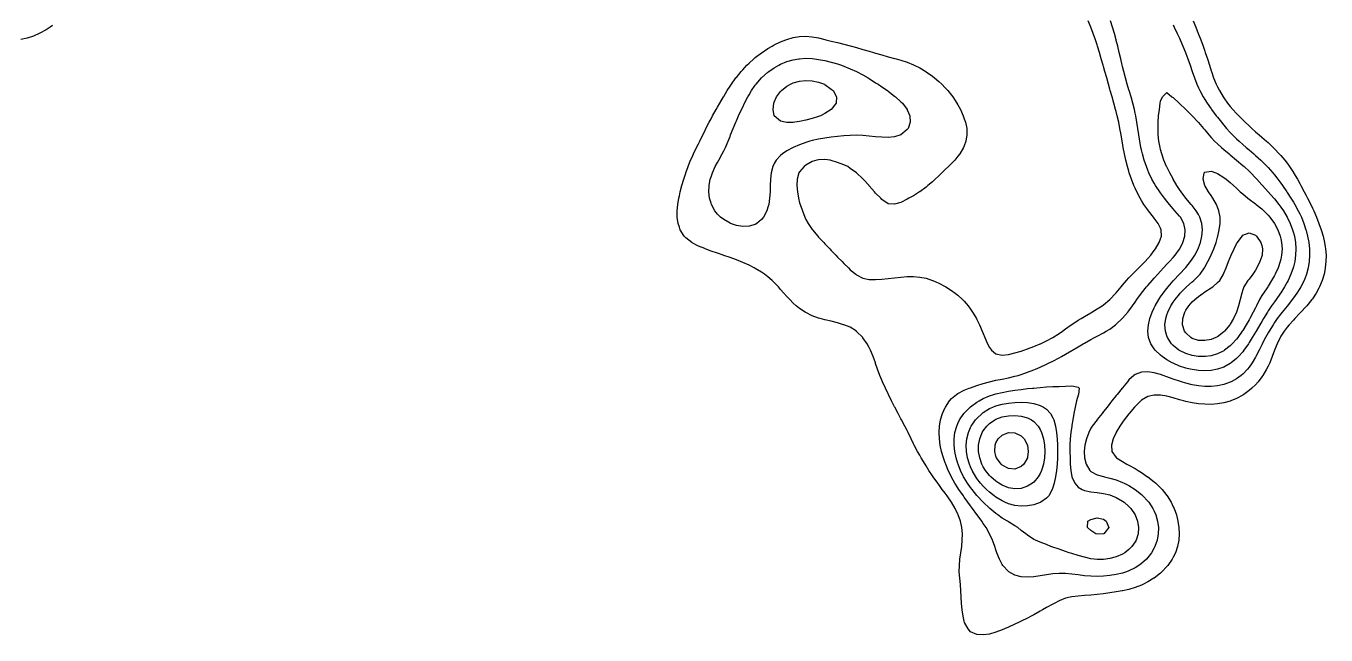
# Model space of a CAD drawing. Header units: inches. Extents: x -3765 to -2207, y 6717241 to 6718976.
# Drawn here: x -2976 to -2207, y 6717344 to 6717704 of the extents above; entities that cross this region are included whole.
import ezdxf

# ---------------------------------------------------------------- set-up
doc = ezdxf.new("R2010")
doc.units = ezdxf.units.IN
doc.header["$MEASUREMENT"] = 0

msp = doc.modelspace()

# ---------------------------------------------------------------- linework, layer by layer
for points in [[(-2285.3, 6717707.54), (-2283.69, 6717703.79), (-2282.2, 6717700.04), (-2282.07, 6717699.72), (-2280.72, 6717696.29), (-2279.35, 6717692.54), (-2278.32, 6717689.56), (-2278.05, 6717688.8), (-2276.8, 6717685.05), (-2275.64, 6717681.3), (-2274.58, 6717677.92), (-2274.45, 6717677.55), (-2273.11, 6717673.8), (-2271.59, 6717670.06), (-2270.83, 6717668.46), (-2269.72, 6717666.31), (-2267.52, 6717662.56), (-2267.08, 6717661.9), (-2264.85, 6717658.81), (-2263.33, 6717656.9), (-2261.7, 6717655.06), (-2259.58, 6717652.74), (-2258.15, 6717651.32), (-2255.84, 6717648.95), (-2254.37, 6717647.57), (-2252.09, 6717645.33), (-2250.44, 6717643.82), (-2248.34, 6717641.95), (-2246.15, 6717640.07), (-2244.59, 6717638.78), (-2241.82, 6717636.32), (-2240.84, 6717635.45), (-2237.82, 6717632.57), (-2237.09, 6717631.87), (-2234.23, 6717628.83), (-2233.35, 6717627.83), (-2231.03, 6717625.08), (-2229.6, 6717623.22), (-2228.2, 6717621.33), (-2225.85, 6717617.74), (-2225.75, 6717617.58), (-2223.48, 6717613.83), (-2222.1, 6717611.31), (-2221.44, 6717610.09), (-2219.44, 6717606.34), (-2218.35, 6717604.25), (-2217.47, 6717602.59), (-2215.59, 6717598.84), (-2214.61, 6717596.69), (-2213.83, 6717595.09), (-2212.19, 6717591.35), (-2210.86, 6717587.7), (-2210.81, 6717587.6), (-2209.44, 6717583.85), (-2208.34, 6717580.1), (-2207.5, 6717576.35), (-2207.11, 6717573.79), (-2206.91, 6717572.61), (-2206.59, 6717568.86), (-2206.62, 6717565.11), (-2207.02, 6717561.36), (-2207.11, 6717560.93), (-2207.73, 6717557.61), (-2208.82, 6717553.87), (-2210.4, 6717550.12), (-2210.86, 6717549.28), (-2212.38, 6717546.37), (-2214.61, 6717543.1), (-2214.94, 6717542.62), (-2218.02, 6717538.87), (-2218.35, 6717538.52), (-2221.5, 6717535.13), (-2222.1, 6717534.53), (-2224.99, 6717531.38), (-2225.85, 6717530.48), (-2228.42, 6717527.63), (-2229.6, 6717526.32), (-2231.41, 6717523.88), (-2233.35, 6717520.92), (-2233.8, 6717520.13), (-2235.57, 6717516.38), (-2237.09, 6717512.71), (-2237.12, 6717512.64), (-2238.42, 6717508.89), (-2239.92, 6717505.14), (-2240.84, 6717503.23), (-2241.74, 6717501.39), (-2243.99, 6717497.64), (-2244.59, 6717496.79), (-2246.82, 6717493.9), (-2248.34, 6717492.19), (-2250.45, 6717490.15), (-2252.09, 6717488.7), (-2255.31, 6717486.4), (-2255.84, 6717486.03), (-2259.58, 6717483.97), (-2262.93, 6717482.65), (-2263.33, 6717482.48), (-2267.08, 6717481.4), (-2270.83, 6717480.78), (-2274.58, 6717480.53), (-2278.32, 6717480.61), (-2282.07, 6717480.94), (-2285.82, 6717481.51), (-2289.57, 6717482.3), (-2290.9, 6717482.65), (-2293.32, 6717483.27), (-2297.06, 6717484.36), (-2300.81, 6717485.4), (-2304.56, 6717486.07), (-2308.31, 6717486.07), (-2312.06, 6717485.16), (-2315.8, 6717483.09), (-2316.3, 6717482.65), (-2319.55, 6717479.36), (-2319.97, 6717478.9), (-2323.2, 6717475.16), (-2323.3, 6717475.03), (-2326.06, 6717471.41), (-2327.05, 6717470), (-2328.64, 6717467.66), (-2330.8, 6717464.09), (-2330.9, 6717463.91), (-2332.55, 6717460.16), (-2333.61, 6717456.42), (-2333.4, 6717452.67), (-2330.8, 6717449.13), (-2330.6, 6717448.92), (-2327.05, 6717446.84), (-2324.41, 6717445.17), (-2323.3, 6717444.64), (-2319.55, 6717442.53), (-2317.85, 6717441.42), (-2315.8, 6717440.19), (-2312.18, 6717437.68), (-2312.06, 6717437.59), (-2308.31, 6717434.73), (-2307.39, 6717433.93), (-2304.56, 6717431.23), (-2303.59, 6717430.18), (-2300.81, 6717426.64), (-2300.66, 6717426.43), (-2298.33, 6717422.68), (-2297.06, 6717419.99), (-2296.56, 6717418.94), (-2295.18, 6717415.19), (-2294.26, 6717411.44), (-2293.72, 6717407.69), (-2293.56, 6717403.94), (-2293.8, 6717400.19), (-2294.5, 6717396.45), (-2295.75, 6717392.7), (-2297.06, 6717390.07), (-2297.63, 6717388.95), (-2300.21, 6717385.2), (-2300.81, 6717384.52), (-2303.7, 6717381.45), (-2304.56, 6717380.71), (-2308.31, 6717377.78), (-2308.42, 6717377.71), (-2312.06, 6717375.46), (-2315.12, 6717373.96), (-2315.8, 6717373.64), (-2319.55, 6717372.18), (-2323.3, 6717371.07), (-2327.05, 6717370.26), (-2327.35, 6717370.21), (-2330.8, 6717369.56), (-2334.54, 6717368.99), (-2338.29, 6717368.51), (-2342.04, 6717368.08), (-2345.79, 6717367.7), (-2349.54, 6717367.36), (-2353.28, 6717367.06), (-2357.03, 6717366.66), (-2358.11, 6717366.46), (-2360.78, 6717365.76), (-2364.53, 6717364.25), (-2367.61, 6717362.71), (-2368.28, 6717362.35), (-2372.03, 6717360.25), (-2374.35, 6717358.97), (-2375.77, 6717358.13), (-2379.52, 6717356.02), (-2381.08, 6717355.22), (-2383.27, 6717354.06), (-2387.02, 6717352.18), (-2388.55, 6717351.47), (-2390.77, 6717350.39), (-2394.51, 6717348.7), (-2396.92, 6717347.72), (-2398.26, 6717347.11), (-2402.01, 6717345.69), (-2405.76, 6717344.63), (-2409.51, 6717344.06), (-2413.25, 6717344.29), (-2417, 6717346.01), (-2418.52, 6717347.72), (-2420.51, 6717351.47), (-2420.75, 6717352.19), (-2421.47, 6717355.22), (-2422.02, 6717358.97), (-2422.34, 6717362.71), (-2422.54, 6717366.46), (-2422.75, 6717370.21), (-2423.03, 6717373.96), (-2423.4, 6717377.71), (-2423.67, 6717381.45), (-2423.65, 6717385.2), (-2423.34, 6717388.95), (-2422.81, 6717392.7), (-2422.27, 6717396.45), (-2421.91, 6717400.19), (-2421.81, 6717403.94), (-2422.1, 6717407.69), (-2422.94, 6717411.44), (-2424.28, 6717415.19), (-2424.5, 6717415.62), (-2426.18, 6717418.94), (-2428.25, 6717422.59), (-2428.3, 6717422.68), (-2430.96, 6717426.43), (-2431.99, 6717427.99), (-2433.73, 6717430.18), (-2435.74, 6717433.15), (-2436.39, 6717433.93), (-2439.11, 6717437.68), (-2439.49, 6717438.32), (-2441.67, 6717441.42), (-2443.24, 6717444.13), (-2443.93, 6717445.17), (-2446.19, 6717448.92), (-2446.99, 6717450.42), (-2448.35, 6717452.67), (-2450.34, 6717456.42), (-2450.73, 6717457.28), (-2452.24, 6717460.16), (-2453.98, 6717463.91), (-2454.48, 6717465.03), (-2455.86, 6717467.66), (-2457.89, 6717471.41), (-2458.23, 6717472.03), (-2459.91, 6717475.16), (-2461.93, 6717478.9), (-2461.98, 6717479), (-2463.76, 6717482.65), (-2465.58, 6717486.4), (-2465.73, 6717486.71), (-2467.32, 6717490.15), (-2469.06, 6717493.9), (-2469.48, 6717494.84), (-2470.64, 6717497.64), (-2472.03, 6717501.39), (-2473.22, 6717504.77), (-2473.35, 6717505.14), (-2474.65, 6717508.89), (-2476.21, 6717512.64), (-2476.97, 6717514.19), (-2478.22, 6717516.38), (-2480.72, 6717519.99), (-2480.85, 6717520.13), (-2484.47, 6717523.78), (-2484.61, 6717523.88), (-2488.22, 6717526.22), (-2491.96, 6717527.55), (-2492.22, 6717527.63), (-2495.71, 6717528.75), (-2499.46, 6717529.71), (-2503.21, 6717530.57), (-2506.06, 6717531.38), (-2506.96, 6717531.64), (-2510.7, 6717533.04), (-2514.45, 6717534.84), (-2514.92, 6717535.13), (-2518.2, 6717537.28), (-2520.19, 6717538.87), (-2521.95, 6717540.44), (-2524.09, 6717542.62), (-2525.7, 6717544.33), (-2527.48, 6717546.37), (-2529.44, 6717548.55), (-2530.8, 6717550.12), (-2533.19, 6717552.65), (-2534.39, 6717553.87), (-2536.94, 6717556.03), (-2539.04, 6717557.61), (-2540.69, 6717558.71), (-2544.44, 6717560.96), (-2545.15, 6717561.36), (-2548.18, 6717562.87), (-2551.93, 6717564.55), (-2553.24, 6717565.11), (-2555.68, 6717566.03), (-2559.43, 6717567.39), (-2563.18, 6717568.73), (-2563.56, 6717568.86), (-2566.92, 6717569.99), (-2570.67, 6717571.31), (-2574.13, 6717572.61), (-2574.42, 6717572.73), (-2578.17, 6717574.28), (-2581.92, 6717576.23), (-2582.12, 6717576.35), (-2585.67, 6717579.2), (-2586.54, 6717580.1), (-2588.88, 6717583.85), (-2589.41, 6717585.39), (-2590.1, 6717587.6), (-2590.64, 6717591.35), (-2590.68, 6717595.09), (-2590.35, 6717598.84), (-2589.74, 6717602.59), (-2589.41, 6717603.96), (-2588.92, 6717606.34), (-2587.95, 6717610.09), (-2586.84, 6717613.83), (-2585.67, 6717617.33), (-2585.59, 6717617.58), (-2584.26, 6717621.33), (-2582.75, 6717625.08), (-2581.92, 6717626.94), (-2581.06, 6717628.83), (-2579.24, 6717632.57), (-2578.17, 6717634.7), (-2577.34, 6717636.32), (-2575.51, 6717640.07), (-2574.42, 6717642.28), (-2573.69, 6717643.82), (-2571.81, 6717647.57), (-2570.67, 6717649.64), (-2569.79, 6717651.32), (-2567.69, 6717655.06), (-2566.92, 6717656.36), (-2565.53, 6717658.81), (-2563.33, 6717662.56), (-2563.18, 6717662.8), (-2561.11, 6717666.31), (-2559.43, 6717668.83), (-2558.63, 6717670.06), (-2555.89, 6717673.8), (-2555.68, 6717674.07), (-2552.87, 6717677.55), (-2551.93, 6717678.6), (-2549.39, 6717681.3), (-2548.18, 6717682.47), (-2545.28, 6717685.05), (-2544.44, 6717685.77), (-2540.69, 6717688.59), (-2540.37, 6717688.8), (-2536.94, 6717691.14), (-2534.38, 6717692.54), (-2533.19, 6717693.3), (-2529.44, 6717695.17), (-2526.29, 6717696.29), (-2525.7, 6717696.58), (-2521.95, 6717697.76), (-2518.2, 6717698.32), (-2514.45, 6717698.43), (-2510.7, 6717698.12), (-2506.96, 6717697.42), (-2503.21, 6717696.45), (-2502.61, 6717696.29), (-2499.46, 6717695.6), (-2495.71, 6717694.74), (-2491.96, 6717693.8), (-2488.22, 6717692.77), (-2487.41, 6717692.54), (-2484.47, 6717691.75), (-2480.72, 6717690.68), (-2476.97, 6717689.54), (-2474.52, 6717688.8), (-2473.22, 6717688.4), (-2469.48, 6717687.37), (-2465.73, 6717686.34), (-2461.98, 6717685.31), (-2461.04, 6717685.05), (-2458.23, 6717684.24), (-2454.48, 6717682.99), (-2450.73, 6717681.49), (-2450.33, 6717681.3), (-2446.99, 6717679.68), (-2443.41, 6717677.55), (-2443.24, 6717677.45), (-2439.49, 6717674.79), (-2438.28, 6717673.8), (-2435.74, 6717671.63), (-2434.07, 6717670.06), (-2431.99, 6717667.93), (-2430.52, 6717666.31), (-2428.25, 6717663.47), (-2427.54, 6717662.56), (-2425.06, 6717658.81), (-2424.5, 6717657.77), (-2423, 6717655.06), (-2421.34, 6717651.32), (-2420.75, 6717649.5), (-2420.09, 6717647.57), (-2419.31, 6717643.82), (-2419.15, 6717640.07), (-2419.73, 6717636.32), (-2420.75, 6717633.52), (-2421.12, 6717632.57), (-2423.37, 6717628.83), (-2424.5, 6717627.39), (-2426.4, 6717625.08), (-2428.25, 6717623.21), (-2430.11, 6717621.33), (-2431.99, 6717619.51), (-2433.97, 6717617.58), (-2435.74, 6717615.85), (-2437.92, 6717613.83), (-2439.49, 6717612.35), (-2442.22, 6717610.09), (-2443.24, 6717609.18), (-2446.99, 6717606.43), (-2447.16, 6717606.34), (-2450.73, 6717603.98), (-2453.49, 6717602.59), (-2454.48, 6717601.91), (-2458.23, 6717600.12), (-2461.98, 6717599.05), (-2465.73, 6717599.22), (-2469.48, 6717601.73), (-2470.15, 6717602.59), (-2473.22, 6717605.55), (-2473.83, 6717606.34), (-2476.97, 6717609.86), (-2477.14, 6717610.09), (-2480.58, 6717613.83), (-2480.72, 6717613.95), (-2484.47, 6717617.55), (-2484.5, 6717617.58), (-2488.22, 6717620.25), (-2489.75, 6717621.33), (-2491.96, 6717622.33), (-2495.71, 6717623.79), (-2499.46, 6717624.93), (-2500.16, 6717625.08), (-2503.21, 6717625.55), (-2506.96, 6717625.36), (-2508.02, 6717625.08), (-2510.7, 6717624.2), (-2514.45, 6717622.12), (-2515.49, 6717621.33), (-2518.2, 6717618.16), (-2518.6, 6717617.58), (-2519.75, 6717613.83), (-2519.89, 6717610.09), (-2519.5, 6717606.34), (-2518.83, 6717602.59), (-2518.2, 6717599.9), (-2517.88, 6717598.84), (-2516.59, 6717595.09), (-2515.07, 6717591.35), (-2514.45, 6717589.98), (-2513.13, 6717587.6), (-2510.7, 6717583.98), (-2510.6, 6717583.85), (-2507.4, 6717580.1), (-2506.96, 6717579.59), (-2503.92, 6717576.35), (-2503.21, 6717575.56), (-2500.32, 6717572.61), (-2499.46, 6717571.64), (-2496.73, 6717568.86), (-2495.71, 6717567.72), (-2493.09, 6717565.11), (-2491.96, 6717563.85), (-2489.28, 6717561.36), (-2488.22, 6717560.24), (-2484.95, 6717557.61), (-2484.47, 6717557.17), (-2480.72, 6717555.23), (-2476.97, 6717554.5), (-2473.22, 6717554.38), (-2469.48, 6717554.57), (-2465.73, 6717554.99), (-2461.98, 6717555.51), (-2458.23, 6717555.92), (-2454.48, 6717556.15), (-2450.73, 6717556.18), (-2446.99, 6717555.91), (-2443.24, 6717555.18), (-2439.49, 6717553.96), (-2439.31, 6717553.87), (-2435.74, 6717552.32), (-2431.99, 6717550.28), (-2431.74, 6717550.12), (-2428.25, 6717547.96), (-2426.09, 6717546.37), (-2424.5, 6717545.14), (-2421.8, 6717542.62), (-2420.75, 6717541.54), (-2418.48, 6717538.87), (-2417, 6717536.91), (-2415.79, 6717535.13), (-2413.55, 6717531.38), (-2413.25, 6717530.82), (-2411.68, 6717527.63), (-2410.05, 6717523.88), (-2409.51, 6717522.54), (-2408.55, 6717520.13), (-2406.95, 6717516.38), (-2405.76, 6717514.19), (-2404.69, 6717512.64), (-2402.01, 6717510.56), (-2398.26, 6717509.67), (-2394.51, 6717510.08), (-2390.77, 6717511.03), (-2387.02, 6717512.13), (-2385.52, 6717512.64), (-2383.27, 6717513.4), (-2379.52, 6717514.82), (-2375.77, 6717516.3), (-2375.59, 6717516.38), (-2372.03, 6717518.11), (-2368.28, 6717520.1), (-2368.23, 6717520.13), (-2364.53, 6717522.58), (-2362.66, 6717523.88), (-2360.78, 6717525.28), (-2357.4, 6717527.63), (-2357.03, 6717527.89), (-2353.28, 6717530.3), (-2351.5, 6717531.38), (-2349.54, 6717532.57), (-2345.79, 6717534.76), (-2345.16, 6717535.13), (-2342.04, 6717537), (-2339.2, 6717538.87), (-2338.29, 6717539.51), (-2334.58, 6717542.62), (-2334.54, 6717542.65), (-2331, 6717546.37), (-2330.8, 6717546.6), (-2327.89, 6717550.12), (-2327.05, 6717551.1), (-2324.7, 6717553.87), (-2323.3, 6717555.36), (-2321.16, 6717557.61), (-2319.55, 6717559.21), (-2317.41, 6717561.36), (-2315.8, 6717562.97), (-2313.72, 6717565.11), (-2312.06, 6717566.95), (-2310.38, 6717568.86), (-2308.31, 6717571.56), (-2307.51, 6717572.61), (-2305.32, 6717576.35), (-2304.56, 6717578.55), (-2304.03, 6717580.1), (-2304.17, 6717583.85), (-2304.56, 6717584.76), (-2305.92, 6717587.6), (-2308.31, 6717590.82), (-2308.69, 6717591.35), (-2311.68, 6717595.09), (-2312.06, 6717595.6), (-2314.35, 6717598.84), (-2315.8, 6717601.21), (-2316.62, 6717602.59), (-2318.59, 6717606.34), (-2319.55, 6717608.47), (-2320.29, 6717610.09), (-2321.78, 6717613.83), (-2323.03, 6717617.58), (-2323.3, 6717618.53), (-2324.15, 6717621.33), (-2325.1, 6717625.08), (-2325.9, 6717628.83), (-2326.6, 6717632.57), (-2327.05, 6717635.25), (-2327.25, 6717636.32), (-2327.9, 6717640.07), (-2328.57, 6717643.82), (-2329.3, 6717647.57), (-2330.14, 6717651.32), (-2330.8, 6717653.87), (-2331.13, 6717655.06), (-2332.2, 6717658.81), (-2333.27, 6717662.56), (-2334.31, 6717666.31), (-2334.54, 6717667.18), (-2335.38, 6717670.06), (-2336.43, 6717673.8), (-2337.48, 6717677.55), (-2338.29, 6717680.46), (-2338.54, 6717681.3), (-2339.63, 6717685.05), (-2340.7, 6717688.8), (-2341.8, 6717692.54), (-2342.04, 6717693.32), (-2343.04, 6717696.29), (-2344.36, 6717700.04), (-2345.75, 6717703.79), (-2345.79, 6717703.88), (-2347.3, 6717707.54)], [(-2324.77, 6717381.45), (-2327.05, 6717380.7), (-2330.8, 6717379.82), (-2334.54, 6717379.23), (-2338.29, 6717378.88), (-2342.04, 6717378.76), (-2345.79, 6717378.85), (-2349.54, 6717379.14), (-2353.28, 6717379.59), (-2357.03, 6717380.07), (-2360.78, 6717380.43), (-2364.53, 6717380.53), (-2368.28, 6717380.31), (-2372.03, 6717379.71), (-2375.77, 6717379.01), (-2379.52, 6717378.5), (-2383.27, 6717378.3), (-2387.02, 6717378.56), (-2390.77, 6717379.51), (-2394.31, 6717381.45), (-2394.51, 6717381.59), (-2397.84, 6717385.2), (-2398.26, 6717385.82), (-2399.93, 6717388.95), (-2401.42, 6717392.7), (-2402.01, 6717394.37), (-2402.64, 6717396.45), (-2403.97, 6717400.19), (-2405.71, 6717403.94), (-2405.76, 6717404.02), (-2407.78, 6717407.69), (-2409.51, 6717410.14), (-2410.27, 6717411.44), (-2413.01, 6717415.19), (-2413.25, 6717415.47), (-2415.78, 6717418.94), (-2417, 6717420.51), (-2418.54, 6717422.68), (-2420.75, 6717425.73), (-2421.25, 6717426.43), (-2423.87, 6717430.18), (-2424.5, 6717431.16), (-2426.3, 6717433.93), (-2428.25, 6717437.47), (-2428.37, 6717437.68), (-2430.25, 6717441.42), (-2431.74, 6717445.17), (-2431.99, 6717445.96), (-2433.1, 6717448.92), (-2434.18, 6717452.67), (-2434.95, 6717456.42), (-2435.42, 6717460.16), (-2435.56, 6717463.91), (-2435.34, 6717467.66), (-2434.75, 6717471.41), (-2433.69, 6717475.16), (-2431.99, 6717478.79), (-2431.94, 6717478.9), (-2429.53, 6717482.65), (-2428.25, 6717484.06), (-2425.36, 6717486.4), (-2424.5, 6717486.98), (-2420.75, 6717488.97), (-2417.76, 6717490.15), (-2417, 6717490.43), (-2413.25, 6717491.81), (-2409.51, 6717492.96), (-2405.82, 6717493.9), (-2405.76, 6717493.91), (-2402.01, 6717494.81), (-2398.26, 6717495.56), (-2394.51, 6717496.32), (-2390.77, 6717497.16), (-2388.92, 6717497.64), (-2387.02, 6717498.25), (-2383.27, 6717499.59), (-2379.52, 6717501.03), (-2378.6, 6717501.39), (-2375.77, 6717502.66), (-2372.03, 6717504.38), (-2370.44, 6717505.14), (-2368.28, 6717506.16), (-2364.53, 6717508.08), (-2363.1, 6717508.89), (-2360.78, 6717510.22), (-2357.03, 6717512.48), (-2356.76, 6717512.64), (-2353.28, 6717514.67), (-2350.27, 6717516.38), (-2349.54, 6717516.81), (-2345.79, 6717518.9), (-2343.56, 6717520.13), (-2342.04, 6717520.97), (-2338.29, 6717522.96), (-2336.68, 6717523.88), (-2334.54, 6717525.14), (-2331.24, 6717527.63), (-2330.8, 6717527.98), (-2327.24, 6717531.38), (-2327.05, 6717531.57), (-2323.98, 6717535.13), (-2323.3, 6717535.94), (-2321.14, 6717538.87), (-2319.55, 6717541.07), (-2318.51, 6717542.62), (-2315.8, 6717546.34), (-2315.78, 6717546.37), (-2312.78, 6717550.12), (-2312.06, 6717550.94), (-2309.58, 6717553.87), (-2308.31, 6717555.26), (-2306.22, 6717557.61), (-2304.56, 6717559.4), (-2302.76, 6717561.36), (-2300.81, 6717563.45), (-2299.24, 6717565.11), (-2297.06, 6717567.48), (-2295.85, 6717568.86), (-2293.32, 6717572.33), (-2293.13, 6717572.61), (-2291.27, 6717576.35), (-2290.17, 6717580.1), (-2289.95, 6717583.85), (-2290.75, 6717587.6), (-2292.81, 6717591.35), (-2293.32, 6717591.97), (-2295.99, 6717595.09), (-2297.06, 6717596.31), (-2299.26, 6717598.84), (-2300.81, 6717600.8), (-2302.24, 6717602.59), (-2304.56, 6717605.75), (-2304.99, 6717606.34), (-2307.49, 6717610.09), (-2308.31, 6717611.48), (-2309.61, 6717613.83), (-2311.41, 6717617.58), (-2312.06, 6717619.11), (-2312.94, 6717621.33), (-2314.21, 6717625.08), (-2315.26, 6717628.83), (-2315.8, 6717631.15), (-2316.13, 6717632.57), (-2316.84, 6717636.32), (-2317.47, 6717640.07), (-2318.07, 6717643.82), (-2318.65, 6717647.57), (-2319.26, 6717651.32), (-2319.55, 6717652.86), (-2319.97, 6717655.06), (-2320.87, 6717658.81), (-2321.98, 6717662.56), (-2323.16, 6717666.31), (-2323.3, 6717666.77), (-2324.23, 6717670.06), (-2325.25, 6717673.8), (-2326.26, 6717677.55), (-2327.05, 6717680.57), (-2327.23, 6717681.3), (-2328.12, 6717685.05), (-2329, 6717688.8), (-2329.92, 6717692.54), (-2330.8, 6717695.86), (-2330.91, 6717696.29), (-2331.87, 6717700.04), (-2332.95, 6717703.79), (-2334.17, 6717707.54)], [(-2960.47, 6717704.82), (-2961.95, 6717703.79), (-2964.22, 6717702.28), (-2967.97, 6717700.22), (-2968.38, 6717700.04), (-2971.72, 6717698.54), (-2975.46, 6717697.33), (-2979.21, 6717696.54)], [(-2297.06, 6717705.14), (-2296.42, 6717703.79), (-2294.64, 6717700.04), (-2293.32, 6717697.24), (-2292.91, 6717696.29), (-2291.32, 6717692.54), (-2289.76, 6717688.8), (-2289.57, 6717688.3), (-2288.39, 6717685.05), (-2287.1, 6717681.3), (-2285.82, 6717677.64), (-2285.79, 6717677.55), (-2284.5, 6717673.8), (-2283.07, 6717670.06), (-2282.07, 6717667.88), (-2281.38, 6717666.31), (-2279.32, 6717662.56), (-2278.32, 6717661), (-2276.97, 6717658.81), (-2274.58, 6717655.38), (-2274.35, 6717655.06), (-2271.52, 6717651.32), (-2270.83, 6717650.44), (-2268.53, 6717647.57), (-2267.08, 6717645.77), (-2265.43, 6717643.82), (-2263.33, 6717641.5), (-2261.96, 6717640.07), (-2259.58, 6717637.76), (-2258.03, 6717636.32), (-2255.84, 6717634.37), (-2253.79, 6717632.57), (-2252.09, 6717631.12), (-2249.41, 6717628.83), (-2248.34, 6717627.89), (-2245.19, 6717625.08), (-2244.59, 6717624.51), (-2241.4, 6717621.33), (-2240.84, 6717620.73), (-2238.11, 6717617.58), (-2237.09, 6717616.35), (-2235.15, 6717613.83), (-2233.35, 6717611.41), (-2232.43, 6717610.09), (-2229.81, 6717606.34), (-2229.6, 6717606.04), (-2227.34, 6717602.59), (-2225.85, 6717600.21), (-2225.05, 6717598.84), (-2223, 6717595.09), (-2222.1, 6717593.26), (-2221.19, 6717591.35), (-2219.67, 6717587.6), (-2218.44, 6717583.85), (-2218.35, 6717583.5), (-2217.47, 6717580.1), (-2216.81, 6717576.35), (-2216.44, 6717572.61), (-2216.35, 6717568.86), (-2216.58, 6717565.11), (-2217.16, 6717561.36), (-2218.16, 6717557.61), (-2218.35, 6717557.09), (-2219.58, 6717553.87), (-2221.49, 6717550.12), (-2222.1, 6717549.16), (-2223.85, 6717546.37), (-2225.85, 6717543.64), (-2226.57, 6717542.62), (-2229.46, 6717538.87), (-2229.6, 6717538.7), (-2232.53, 6717535.13), (-2233.35, 6717534.16), (-2235.42, 6717531.38), (-2237.09, 6717528.98), (-2237.96, 6717527.63), (-2240.23, 6717523.88), (-2240.84, 6717522.81), (-2242.34, 6717520.13), (-2244.29, 6717516.38), (-2244.59, 6717515.75), (-2246.14, 6717512.64), (-2248.08, 6717508.89), (-2248.34, 6717508.4), (-2250.33, 6717505.14), (-2252.09, 6717502.62), (-2253.1, 6717501.39), (-2255.84, 6717498.52), (-2256.88, 6717497.64), (-2259.58, 6717495.64), (-2262.78, 6717493.9), (-2263.33, 6717493.62), (-2267.08, 6717492.27), (-2270.83, 6717491.46), (-2274.58, 6717491.09), (-2278.32, 6717491.11), (-2282.07, 6717491.46), (-2285.82, 6717492.15), (-2289.57, 6717493.1), (-2292.09, 6717493.9), (-2293.32, 6717494.26), (-2297.06, 6717495.52), (-2300.81, 6717496.89), (-2302.96, 6717497.64), (-2304.56, 6717498.24), (-2308.31, 6717499.29), (-2312.06, 6717499.83), (-2315.8, 6717499.59), (-2319.55, 6717498.2), (-2320.26, 6717497.64), (-2323.3, 6717495.04), (-2324.2, 6717493.9), (-2327.05, 6717490.34), (-2327.19, 6717490.15), (-2330.25, 6717486.4), (-2330.8, 6717485.76), (-2333.3, 6717482.65), (-2334.54, 6717481.09), (-2336.24, 6717478.9), (-2338.29, 6717476.24), (-2339.16, 6717475.16), (-2342.04, 6717471.52), (-2342.13, 6717471.41), (-2344.97, 6717467.66), (-2345.79, 6717466.38), (-2347.04, 6717463.91), (-2348.47, 6717460.16), (-2349.38, 6717456.42), (-2349.54, 6717454.71), (-2349.69, 6717452.67), (-2349.54, 6717448.92), (-2349.54, 6717448.88), (-2348.63, 6717445.17), (-2346.43, 6717441.42), (-2345.79, 6717440.8), (-2342.04, 6717438.85), (-2338.29, 6717437.81), (-2337.78, 6717437.68), (-2334.54, 6717436.94), (-2330.8, 6717435.84), (-2327.05, 6717434.39), (-2326.1, 6717433.93), (-2323.3, 6717432.53), (-2319.55, 6717430.18), (-2319.55, 6717430.18), (-2315.8, 6717427.17), (-2314.99, 6717426.43), (-2312.06, 6717423.25), (-2311.57, 6717422.68), (-2309.06, 6717418.94), (-2308.31, 6717417.37), (-2307.33, 6717415.19), (-2306.27, 6717411.44), (-2305.81, 6717407.69), (-2305.92, 6717403.94), (-2306.6, 6717400.19), (-2307.91, 6717396.45), (-2308.31, 6717395.66), (-2309.95, 6717392.7), (-2312.06, 6717389.93), (-2312.92, 6717388.95), (-2315.8, 6717386.35), (-2317.35, 6717385.2), (-2319.55, 6717383.82), (-2323.3, 6717381.99), (-2324.77, 6717381.45)], [(-2543.48, 6717587.6), (-2544.44, 6717587.03), (-2548.18, 6717585.94), (-2551.93, 6717585.82), (-2555.68, 6717586.45), (-2559.09, 6717587.6), (-2559.43, 6717587.73), (-2563.18, 6717589.88), (-2565.05, 6717591.35), (-2566.92, 6717593.21), (-2568.39, 6717595.09), (-2570.44, 6717598.84), (-2570.67, 6717599.54), (-2571.51, 6717602.59), (-2571.91, 6717606.34), (-2571.75, 6717610.09), (-2571.09, 6717613.83), (-2570.67, 6717615.23), (-2569.87, 6717617.58), (-2568.15, 6717621.33), (-2566.92, 6717623.68), (-2566.12, 6717625.08), (-2564.05, 6717628.83), (-2563.18, 6717630.56), (-2562.11, 6717632.57), (-2560.49, 6717636.32), (-2559.43, 6717639.16), (-2559.07, 6717640.07), (-2557.58, 6717643.82), (-2556.05, 6717647.57), (-2555.68, 6717648.39), (-2554.38, 6717651.32), (-2552.62, 6717655.06), (-2551.93, 6717656.44), (-2550.78, 6717658.81), (-2548.84, 6717662.56), (-2548.18, 6717663.69), (-2546.65, 6717666.31), (-2544.44, 6717669.49), (-2544.02, 6717670.06), (-2540.74, 6717673.8), (-2540.69, 6717673.85), (-2536.94, 6717677.18), (-2536.45, 6717677.55), (-2533.19, 6717679.78), (-2530.48, 6717681.3), (-2529.44, 6717681.85), (-2525.7, 6717683.4), (-2521.95, 6717684.5), (-2518.78, 6717685.05), (-2518.2, 6717685.15), (-2514.45, 6717685.36), (-2510.7, 6717685.2), (-2509.49, 6717685.05), (-2506.96, 6717684.72), (-2503.21, 6717684.02), (-2499.46, 6717683.13), (-2495.71, 6717682.05), (-2493.45, 6717681.3), (-2491.96, 6717680.74), (-2488.22, 6717679.21), (-2484.5, 6717677.55), (-2484.47, 6717677.54), (-2480.72, 6717675.51), (-2477.63, 6717673.8), (-2476.97, 6717673.35), (-2473.22, 6717670.94), (-2471.74, 6717670.06), (-2469.48, 6717668.47), (-2466.22, 6717666.31), (-2465.73, 6717665.91), (-2461.98, 6717662.98), (-2461.41, 6717662.56), (-2458.23, 6717659.59), (-2457.4, 6717658.81), (-2454.54, 6717655.06), (-2454.48, 6717654.92), (-2453.03, 6717651.32), (-2452.78, 6717647.57), (-2454.04, 6717643.82), (-2454.48, 6717643.25), (-2458.23, 6717640.1), (-2458.29, 6717640.07), (-2461.98, 6717638.97), (-2465.73, 6717638.59), (-2469.48, 6717638.65), (-2473.22, 6717638.91), (-2476.97, 6717639.26), (-2480.72, 6717639.61), (-2484.47, 6717639.82), (-2488.22, 6717639.77), (-2491.96, 6717639.45), (-2495.71, 6717639.04), (-2499.46, 6717638.63), (-2503.21, 6717638.16), (-2506.96, 6717637.54), (-2510.7, 6717636.72), (-2512.11, 6717636.32), (-2514.45, 6717635.62), (-2518.2, 6717634.24), (-2521.95, 6717632.58), (-2521.97, 6717632.57), (-2525.7, 6717630.52), (-2528.28, 6717628.83), (-2529.44, 6717627.82), (-2532.12, 6717625.08), (-2533.19, 6717623.15), (-2534.14, 6717621.33), (-2535.12, 6717617.58), (-2535.55, 6717613.83), (-2535.67, 6717610.09), (-2535.74, 6717606.34), (-2535.97, 6717602.59), (-2536.54, 6717598.84), (-2536.94, 6717597.27), (-2537.67, 6717595.09), (-2539.61, 6717591.35), (-2540.69, 6717589.89), (-2543.48, 6717587.6)], [(-2521.01, 6717647.57), (-2521.95, 6717647.46), (-2525.7, 6717647.4), (-2526.84, 6717647.57), (-2529.44, 6717648.2), (-2533.19, 6717651.26), (-2533.22, 6717651.32), (-2533.96, 6717655.06), (-2533.44, 6717658.81), (-2533.19, 6717659.42), (-2531.82, 6717662.56), (-2529.44, 6717665.81), (-2529, 6717666.31), (-2525.7, 6717668.84), (-2523.56, 6717670.06), (-2521.95, 6717670.76), (-2518.2, 6717671.78), (-2514.45, 6717672.22), (-2510.7, 6717672.05), (-2506.96, 6717671.25), (-2503.53, 6717670.06), (-2503.21, 6717669.88), (-2499.46, 6717667.19), (-2498.45, 6717666.31), (-2496.45, 6717662.56), (-2496.67, 6717658.81), (-2499.45, 6717655.06), (-2499.46, 6717655.06), (-2503.21, 6717652.79), (-2505.91, 6717651.32), (-2506.96, 6717650.92), (-2510.7, 6717649.69), (-2514.45, 6717648.72), (-2518.2, 6717647.95), (-2521.01, 6717647.57)], [(-2270.78, 6717501.39), (-2270.83, 6717501.38), (-2274.58, 6717500.64), (-2278.32, 6717500.42), (-2282.07, 6717500.59), (-2285.82, 6717501.12), (-2286.95, 6717501.39), (-2289.57, 6717502), (-2293.32, 6717503.22), (-2297.06, 6717504.85), (-2297.64, 6717505.14), (-2300.81, 6717506.97), (-2303.64, 6717508.89), (-2304.56, 6717509.69), (-2307.73, 6717512.64), (-2308.31, 6717513.46), (-2310.36, 6717516.38), (-2311.63, 6717520.13), (-2311.97, 6717523.88), (-2311.67, 6717527.63), (-2310.86, 6717531.38), (-2309.56, 6717535.13), (-2308.31, 6717537.74), (-2307.8, 6717538.87), (-2305.62, 6717542.62), (-2304.56, 6717544.12), (-2302.99, 6717546.37), (-2300.81, 6717549.15), (-2300.02, 6717550.12), (-2297.06, 6717553.58), (-2296.81, 6717553.87), (-2293.4, 6717557.61), (-2293.32, 6717557.7), (-2289.75, 6717561.36), (-2289.57, 6717561.57), (-2286.72, 6717565.11), (-2285.82, 6717566.4), (-2284.27, 6717568.86), (-2282.33, 6717572.61), (-2282.07, 6717573.28), (-2280.96, 6717576.35), (-2280.05, 6717580.1), (-2279.7, 6717583.85), (-2280.06, 6717587.6), (-2281.26, 6717591.35), (-2282.07, 6717592.86), (-2283.36, 6717595.09), (-2285.82, 6717598.17), (-2286.41, 6717598.84), (-2289.57, 6717602.55), (-2289.61, 6717602.59), (-2292.38, 6717606.34), (-2293.32, 6717607.76), (-2294.82, 6717610.09), (-2297, 6717613.83), (-2297.06, 6717613.95), (-2299, 6717617.58), (-2300.81, 6717621.06), (-2300.95, 6717621.33), (-2302.52, 6717625.08), (-2303.86, 6717628.83), (-2304.56, 6717631.35), (-2304.86, 6717632.57), (-2305.49, 6717636.32), (-2305.87, 6717640.07), (-2306.04, 6717643.82), (-2305.99, 6717647.57), (-2305.72, 6717651.32), (-2305.26, 6717655.06), (-2304.71, 6717658.81), (-2304.56, 6717659.97), (-2303.39, 6717662.56), (-2300.81, 6717665.17), (-2297.94, 6717662.56), (-2297.06, 6717662.16), (-2293.61, 6717658.81), (-2293.32, 6717658.63), (-2289.57, 6717655.13), (-2289.51, 6717655.06), (-2285.82, 6717651.32), (-2285.82, 6717651.32), (-2282.36, 6717647.57), (-2282.07, 6717647.28), (-2279.09, 6717643.82), (-2278.32, 6717642.94), (-2276, 6717640.07), (-2274.58, 6717638.54), (-2272.53, 6717636.32), (-2270.83, 6717634.74), (-2268.48, 6717632.57), (-2267.08, 6717631.42), (-2264.01, 6717628.83), (-2263.33, 6717628.27), (-2259.58, 6717625.16), (-2259.49, 6717625.08), (-2255.84, 6717621.96), (-2255.12, 6717621.33), (-2252.09, 6717618.53), (-2251.13, 6717617.58), (-2248.34, 6717614.64), (-2247.6, 6717613.83), (-2244.59, 6717610.48), (-2244.25, 6717610.09), (-2240.88, 6717606.34), (-2240.84, 6717606.3), (-2237.53, 6717602.59), (-2237.09, 6717602.11), (-2234.47, 6717598.84), (-2233.35, 6717597.36), (-2231.82, 6717595.09), (-2229.6, 6717591.41), (-2229.56, 6717591.35), (-2227.77, 6717587.6), (-2226.34, 6717583.85), (-2225.85, 6717582.12), (-2225.31, 6717580.1), (-2224.68, 6717576.35), (-2224.42, 6717572.61), (-2224.55, 6717568.86), (-2225.07, 6717565.11), (-2225.85, 6717561.97), (-2226.01, 6717561.36), (-2227.36, 6717557.61), (-2229.07, 6717553.87), (-2229.6, 6717552.9), (-2231.13, 6717550.12), (-2233.35, 6717546.52), (-2233.44, 6717546.37), (-2236.06, 6717542.62), (-2237.09, 6717541.26), (-2238.82, 6717538.87), (-2240.84, 6717535.85), (-2241.29, 6717535.13), (-2243.55, 6717531.38), (-2244.59, 6717529.64), (-2245.78, 6717527.63), (-2248, 6717523.88), (-2248.34, 6717523.31), (-2250.26, 6717520.13), (-2252.09, 6717517.11), (-2252.57, 6717516.38), (-2255.17, 6717512.64), (-2255.84, 6717511.74), (-2258.39, 6717508.89), (-2259.58, 6717507.68), (-2262.78, 6717505.14), (-2263.33, 6717504.73), (-2267.08, 6717502.67), (-2270.78, 6717501.39)], [(-2277.96, 6717508.89), (-2278.32, 6717508.84), (-2282.07, 6717508.85), (-2282.34, 6717508.89), (-2285.82, 6717509.41), (-2289.57, 6717510.57), (-2293.32, 6717512.38), (-2293.72, 6717512.64), (-2297.06, 6717515.38), (-2298.03, 6717516.38), (-2300.45, 6717520.13), (-2300.81, 6717521.17), (-2301.65, 6717523.88), (-2301.93, 6717527.63), (-2301.47, 6717531.38), (-2300.81, 6717533.49), (-2300.29, 6717535.13), (-2298.43, 6717538.87), (-2297.06, 6717540.98), (-2295.93, 6717542.62), (-2293.32, 6717545.83), (-2292.83, 6717546.37), (-2289.57, 6717549.68), (-2289.09, 6717550.12), (-2285.82, 6717553.04), (-2284.83, 6717553.87), (-2282.07, 6717556.59), (-2281.12, 6717557.61), (-2278.58, 6717561.36), (-2278.32, 6717561.79), (-2276.45, 6717565.11), (-2274.66, 6717568.86), (-2274.58, 6717569.06), (-2273.07, 6717572.61), (-2271.71, 6717576.35), (-2270.83, 6717579.47), (-2270.63, 6717580.1), (-2269.76, 6717583.85), (-2269.29, 6717587.6), (-2269.32, 6717591.35), (-2269.98, 6717595.09), (-2270.83, 6717597.32), (-2271.43, 6717598.84), (-2273.56, 6717602.59), (-2274.58, 6717604.08), (-2276.07, 6717606.34), (-2278.32, 6717610.05), (-2278.35, 6717610.09), (-2279.35, 6717613.83), (-2278.73, 6717617.58), (-2278.32, 6717618), (-2274.58, 6717618.48), (-2271.89, 6717617.58), (-2270.83, 6717617.2), (-2267.08, 6717614.88), (-2265.69, 6717613.83), (-2263.33, 6717611.85), (-2261.44, 6717610.09), (-2259.58, 6717608.43), (-2257.36, 6717606.34), (-2255.84, 6717605.1), (-2252.92, 6717602.59), (-2252.09, 6717602.03), (-2248.34, 6717599.23), (-2247.88, 6717598.84), (-2244.59, 6717596.26), (-2243.37, 6717595.09), (-2240.84, 6717592.6), (-2239.81, 6717591.35), (-2237.09, 6717587.64), (-2237.07, 6717587.6), (-2235.14, 6717583.85), (-2233.7, 6717580.1), (-2233.35, 6717578.57), (-2232.9, 6717576.35), (-2232.63, 6717572.61), (-2232.86, 6717568.86), (-2233.35, 6717566.41), (-2233.63, 6717565.11), (-2234.95, 6717561.36), (-2236.66, 6717557.61), (-2237.09, 6717556.8), (-2238.79, 6717553.87), (-2240.84, 6717550.51), (-2241.11, 6717550.12), (-2243.67, 6717546.37), (-2244.59, 6717544.9), (-2245.89, 6717542.62), (-2247.76, 6717538.87), (-2248.34, 6717537.75), (-2249.64, 6717535.13), (-2251.61, 6717531.38), (-2252.09, 6717530.53), (-2253.8, 6717527.63), (-2255.84, 6717524.35), (-2256.15, 6717523.88), (-2258.81, 6717520.13), (-2259.58, 6717519.13), (-2262.07, 6717516.38), (-2263.33, 6717515.15), (-2266.61, 6717512.64), (-2267.08, 6717512.31), (-2270.83, 6717510.47), (-2274.58, 6717509.36), (-2277.96, 6717508.89)], [(-2271.73, 6717520.13), (-2274.58, 6717518.96), (-2278.32, 6717518.26), (-2282.07, 6717518.44), (-2285.82, 6717519.63), (-2286.66, 6717520.13), (-2289.57, 6717522.83), (-2290.32, 6717523.88), (-2291.54, 6717527.63), (-2291.42, 6717531.38), (-2290.2, 6717535.13), (-2289.57, 6717536.24), (-2287.83, 6717538.87), (-2285.82, 6717541.17), (-2284.3, 6717542.62), (-2282.07, 6717544.49), (-2279.38, 6717546.37), (-2278.32, 6717547.1), (-2274.58, 6717549.53), (-2273.68, 6717550.12), (-2270.83, 6717552.67), (-2269.5, 6717553.87), (-2267.27, 6717557.61), (-2267.08, 6717558.14), (-2265.75, 6717561.36), (-2264.25, 6717565.11), (-2263.33, 6717567.57), (-2262.72, 6717568.86), (-2260.98, 6717572.61), (-2259.58, 6717575.53), (-2259, 6717576.35), (-2256.3, 6717580.1), (-2255.84, 6717580.64), (-2252.09, 6717582.06), (-2248.34, 6717580.69), (-2247.76, 6717580.1), (-2245.13, 6717576.35), (-2244.59, 6717574.57), (-2244.24, 6717572.61), (-2244.46, 6717568.86), (-2244.59, 6717568.36), (-2245.72, 6717565.11), (-2247.55, 6717561.36), (-2248.34, 6717559.99), (-2249.99, 6717557.61), (-2252.09, 6717554.72), (-2252.85, 6717553.87), (-2255.24, 6717550.12), (-2255.84, 6717548.28), (-2256.48, 6717546.37), (-2257.37, 6717542.62), (-2258.32, 6717538.87), (-2259.55, 6717535.13), (-2259.58, 6717535.06), (-2261.43, 6717531.38), (-2263.33, 6717528.07), (-2263.62, 6717527.63), (-2266.65, 6717523.88), (-2267.08, 6717523.44), (-2270.83, 6717520.59), (-2271.73, 6717520.13)], [(-2337.03, 6717388.95), (-2338.29, 6717388.8), (-2342.04, 6717388.76), (-2343.83, 6717388.95), (-2345.79, 6717389.18), (-2349.54, 6717390.03), (-2353.28, 6717391.09), (-2357.03, 6717392.22), (-2358.62, 6717392.7), (-2360.78, 6717393.48), (-2364.53, 6717394.78), (-2368.28, 6717396.08), (-2369.41, 6717396.45), (-2372.03, 6717397.54), (-2375.77, 6717399), (-2378.58, 6717400.19), (-2379.52, 6717400.64), (-2383.27, 6717403.08), (-2384.24, 6717403.94), (-2387.02, 6717405.95), (-2389.08, 6717407.69), (-2390.77, 6717408.62), (-2394.51, 6717410.97), (-2395.13, 6717411.44), (-2398.26, 6717413.28), (-2400.81, 6717415.19), (-2402.01, 6717415.99), (-2405.57, 6717418.94), (-2405.76, 6717419.08), (-2409.51, 6717422.59), (-2409.59, 6717422.68), (-2413.05, 6717426.43), (-2413.25, 6717426.65), (-2416.12, 6717430.18), (-2417, 6717431.34), (-2418.83, 6717433.93), (-2420.75, 6717437.07), (-2421.11, 6717437.68), (-2422.96, 6717441.42), (-2424.41, 6717445.17), (-2424.5, 6717445.47), (-2425.55, 6717448.92), (-2426.31, 6717452.67), (-2426.71, 6717456.42), (-2426.72, 6717460.16), (-2426.25, 6717463.91), (-2425.2, 6717467.66), (-2424.5, 6717469.27), (-2423.51, 6717471.41), (-2420.97, 6717475.16), (-2420.75, 6717475.41), (-2417.32, 6717478.9), (-2417, 6717479.16), (-2413.25, 6717481.88), (-2411.97, 6717482.65), (-2409.51, 6717483.98), (-2405.76, 6717485.58), (-2403.19, 6717486.4), (-2402.01, 6717486.78), (-2398.26, 6717487.67), (-2394.51, 6717488.36), (-2390.77, 6717488.94), (-2387.02, 6717489.44), (-2383.27, 6717489.87), (-2380.28, 6717490.15), (-2379.52, 6717490.23), (-2375.77, 6717490.58), (-2372.03, 6717490.87), (-2368.28, 6717491.07), (-2364.53, 6717491.17), (-2360.78, 6717491.25), (-2357.03, 6717491.44), (-2353.28, 6717490.75), (-2352.8, 6717490.15), (-2353.09, 6717486.4), (-2353.28, 6717485.94), (-2354.21, 6717482.65), (-2355.12, 6717478.9), (-2355.86, 6717475.16), (-2356.5, 6717471.41), (-2357.03, 6717468.24), (-2357.11, 6717467.66), (-2357.63, 6717463.91), (-2357.99, 6717460.16), (-2358.15, 6717456.42), (-2358.17, 6717452.67), (-2358.12, 6717448.92), (-2357.98, 6717445.17), (-2357.69, 6717441.42), (-2357.04, 6717437.68), (-2357.03, 6717437.64), (-2355.34, 6717433.93), (-2353.28, 6717431.55), (-2351, 6717430.18), (-2349.54, 6717429.53), (-2345.79, 6717428.79), (-2342.04, 6717428.35), (-2338.29, 6717427.81), (-2334.54, 6717426.92), (-2333.18, 6717426.43), (-2330.8, 6717425.46), (-2327.05, 6717423.35), (-2326.11, 6717422.68), (-2323.3, 6717420.2), (-2322.11, 6717418.94), (-2319.55, 6717415.21), (-2319.54, 6717415.19), (-2318.09, 6717411.44), (-2317.52, 6717407.69), (-2317.81, 6717403.94), (-2319.01, 6717400.19), (-2319.55, 6717399.24), (-2321.45, 6717396.45), (-2323.3, 6717394.58), (-2325.73, 6717392.7), (-2327.05, 6717391.9), (-2330.8, 6717390.28), (-2334.54, 6717389.28), (-2337.03, 6717388.95)], [(-2375.48, 6717422.68), (-2375.77, 6717422.53), (-2379.52, 6717421.19), (-2383.27, 6717420.47), (-2387.02, 6717420.3), (-2390.77, 6717420.68), (-2394.51, 6717421.69), (-2396.68, 6717422.68), (-2398.26, 6717423.38), (-2402.01, 6717425.68), (-2402.98, 6717426.43), (-2405.76, 6717428.58), (-2407.49, 6717430.18), (-2409.51, 6717432.12), (-2411.09, 6717433.93), (-2413.25, 6717436.7), (-2413.93, 6717437.68), (-2416.07, 6717441.42), (-2417, 6717443.53), (-2417.68, 6717445.17), (-2418.79, 6717448.92), (-2419.43, 6717452.67), (-2419.6, 6717456.42), (-2419.23, 6717460.16), (-2418.28, 6717463.91), (-2417, 6717466.84), (-2416.61, 6717467.66), (-2414.04, 6717471.41), (-2413.25, 6717472.28), (-2410.19, 6717475.16), (-2409.51, 6717475.68), (-2405.76, 6717478.02), (-2403.79, 6717478.9), (-2402.01, 6717479.63), (-2398.26, 6717480.65), (-2394.51, 6717481.28), (-2390.77, 6717481.66), (-2387.02, 6717481.78), (-2383.27, 6717481.61), (-2379.52, 6717481.03), (-2375.77, 6717479.87), (-2373.86, 6717478.9), (-2372.03, 6717477.64), (-2369.69, 6717475.16), (-2368.28, 6717472.64), (-2367.74, 6717471.41), (-2366.73, 6717467.66), (-2366.18, 6717463.91), (-2365.83, 6717460.16), (-2365.59, 6717456.42), (-2365.46, 6717452.67), (-2365.5, 6717448.92), (-2365.7, 6717445.17), (-2366.08, 6717441.42), (-2366.67, 6717437.68), (-2367.5, 6717433.93), (-2368.28, 6717431.32), (-2368.72, 6717430.18), (-2370.75, 6717426.43), (-2372.03, 6717424.99), (-2375.48, 6717422.68)], [(-2380.34, 6717433.93), (-2383.27, 6717432.05), (-2387.02, 6717430.75), (-2390.77, 6717430.5), (-2394.51, 6717431.19), (-2398.26, 6717432.71), (-2400.27, 6717433.93), (-2402.01, 6717435.06), (-2405.05, 6717437.68), (-2405.76, 6717438.39), (-2408.15, 6717441.42), (-2409.51, 6717443.63), (-2410.29, 6717445.17), (-2411.6, 6717448.92), (-2412.28, 6717452.67), (-2412.29, 6717456.42), (-2411.58, 6717460.16), (-2410.09, 6717463.91), (-2409.51, 6717464.87), (-2407.39, 6717467.66), (-2405.76, 6717469.25), (-2402.68, 6717471.41), (-2402.01, 6717471.79), (-2398.26, 6717473.17), (-2394.51, 6717473.86), (-2390.77, 6717474.01), (-2387.02, 6717473.63), (-2383.27, 6717472.57), (-2381, 6717471.41), (-2379.52, 6717470.38), (-2377.01, 6717467.66), (-2375.77, 6717465.59), (-2375.02, 6717463.91), (-2373.91, 6717460.16), (-2373.24, 6717456.42), (-2373, 6717452.67), (-2373.18, 6717448.92), (-2373.8, 6717445.17), (-2374.94, 6717441.42), (-2375.77, 6717439.6), (-2376.91, 6717437.68), (-2379.52, 6717434.59), (-2380.34, 6717433.93)], [(-2385.57, 6717445.17), (-2387.02, 6717443.74), (-2390.77, 6717442.24), (-2394.51, 6717442.66), (-2398.26, 6717444.65), (-2398.83, 6717445.17), (-2401.63, 6717448.92), (-2402.01, 6717449.98), (-2402.69, 6717452.67), (-2402.52, 6717456.42), (-2402.01, 6717457.79), (-2400.64, 6717460.16), (-2398.26, 6717462.3), (-2394.51, 6717463.83), (-2390.77, 6717463.71), (-2387.02, 6717461.86), (-2385.34, 6717460.16), (-2383.28, 6717456.42), (-2383.27, 6717456.36), (-2382.83, 6717452.67), (-2383.27, 6717449.38), (-2383.36, 6717448.92), (-2385.57, 6717445.17)], [(-2338.21, 6717403.94), (-2338.29, 6717403.91), (-2342.04, 6717403.7), (-2342.83, 6717403.94), (-2345.79, 6717405.81), (-2347.79, 6717407.69), (-2347.61, 6717411.44), (-2345.79, 6717412.49), (-2342.04, 6717413.33), (-2338.29, 6717412.58), (-2336.68, 6717411.44), (-2335.24, 6717407.69), (-2338.21, 6717403.94)]]:
    msp.add_lwpolyline(points)

doc.saveas('drawing.dxf')
